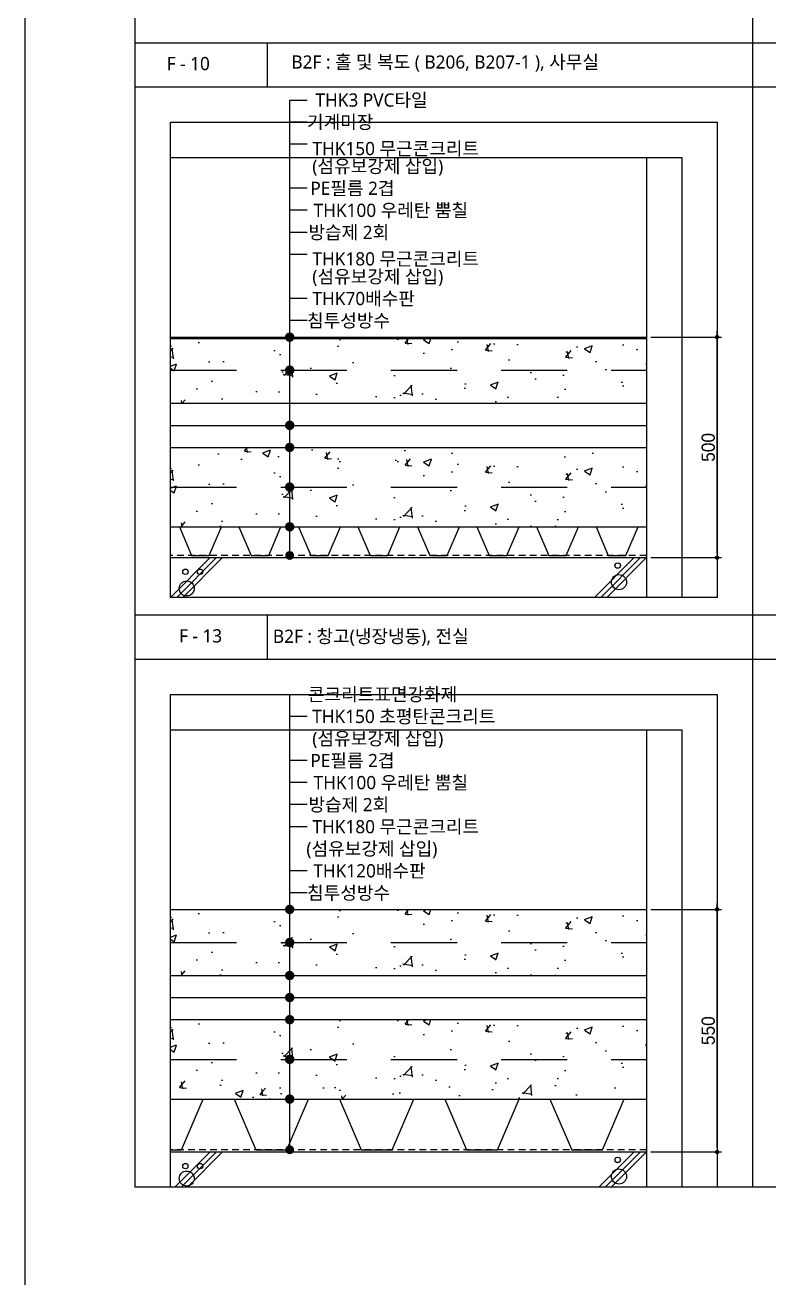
# Model space of a CAD drawing. Header units: millimetres. Extents: x 14892468 to 15300900, y -3565850 to -3401345.
# Drawn here: x 15110517 to 15112205, y -3412911 to -3410070 of the extents above; entities that cross this region are included whole.
import ezdxf
from ezdxf.enums import TextEntityAlignment as Align

# ---------------------------------------------------------------- set-up
doc = ezdxf.new("R2010")
doc.units = ezdxf.units.MM
doc.header["$LTSCALE"] = 100
doc.header["$MEASUREMENT"] = 0
doc.header["$PDSIZE"] = -10
doc.linetypes.add('HID', pattern=[2.5, 1.5, -1])
doc.layers.get('0').update_dxf_attribs({"linetype": 'CONTINUOUS'})
doc.layers.get('Defpoints').update_dxf_attribs({"color": 171, "linetype": 'CONTINUOUS'})
for name, color, linetype in [('8HAT', 8, 'CONTINUOUS'), ('CHART', 7, 'CONTINUOUS'), ('DIM', 7, 'CONTINUOUS'), ('FIN', 9, 'CONTINUOUS'), ('FIN(아스콘)', 3, 'CONTINUOUS'), ('HAT', 253, 'CONTINUOUS'), ('HAT-252', 252, 'CONTINUOUS'), ('INS', 9, 'BATTING'), ('LED', 7, 'CONTINUOUS'), ('TEXT(MIN)', 7, 'CONTINUOUS'), ('TEXT-기입', 6, 'CONTINUOUS'), ('wire-meshes', 1, 'CONTINUOUS'), ('배수판', 5, 'CONTINUOUS')]:
    doc.layers.add(name, color=color, linetype=linetype)
doc.styles.add('ARIAL', font='arial.ttf')
doc.styles.add('CGS', font='cgse', dxfattribs={"bigfont": 'cgs'})
doc.styles.add('나눔바른고딕', font='NanumBarunGothic.ttf')
doc.styles.add('돋움', font='')
doc.styles.get('돋움').set_extended_font_data('Dotum')
doc.linetypes.add('BATTING', pattern='A,0.0001,-0.1,[134,ltypeshp.shx,S=0.1,R=0,X=-0.1,Y=0],-0.2,[134,ltypeshp.shx,S=0.1,R=180,X=0.1,Y=0],-0.1', length=0.4001)
doc.dimstyles.new('CJA', dxfattribs={"dimscale": 50, "dimtxt": 3, "dimasz": 1.2, "dimexe": 2, "dimexo": 3, "dimgap": 1, "dimtad": 1, "dimdec": 0, "dimdsep": 46, "dimtxsty": 'ARIAL', "dimblk": 'CJDOT', "dimcen": 1, "dimclrd": 7, "dimclre": 7, "dimclrt": 3, "dimadec": 0, "dimazin": 0, "dimtfac": 1, "dimtdec": 0, "dimtix": 1, "dimtofl": 0, "dimtmove": 2, "dimatfit": 3, "dimldrblk": 'CJDOT', "dimfxl": 1, "dimtolj": 1, "dimlwd": -1, "dimlwe": -1, "dimarcsym": 0})
doc.dimstyles.new('NDIM 1200', dxfattribs={"dimscale": 500, "dimtxt": 3, "dimasz": 1, "dimexe": 2, "dimexo": 2, "dimgap": 1, "dimtad": 1, "dimdec": 0, "dimdsep": 46, "dimtxsty": 'CGS', "dimblk": 'DOT0', "dimcen": 1, "dimdle": 8, "dimclrd": 2, "dimclre": 2, "dimclrt": 2, "dimadec": 0, "dimazin": 0, "dimtfac": 1, "dimtdec": 0, "dimtix": 1, "dimtmove": 2, "dimatfit": 3, "dimldrblk": 'DOT0', "dimfxl": 1, "dimtolj": 1, "dimtzin": 0, "dimlwd": -1, "dimlwe": -1, "dimarcsym": 0})

# ---------------------------------------------------------------- blocks, each defined once
blk = doc.blocks.new('DOT0')
blk.add_line((-3, 0), (3, 0))
at = {"color": 6}
blk.add_circle((0, 0), 0.75, dxfattribs=at)
blk = doc.blocks.new('CJDOT')
blk.add_line((-1.33, 0), (1.33, 0))
at = {"const_width": 0.5}
blk.add_lwpolyline([(-0.25, 0, 1), (0.25, 0, 1)], format="xyb", close=True, dxfattribs=at)
blk = doc.blocks.new('*D57')
at = {"layer": 'Defpoints', "color": 0, "transparency": 16777216}
for p in [(15111926.9, -3410777.7), (15112086.9, -3410777.7), (15111926.9, -3411277.7)]:
    blk.add_point(p, dxfattribs=at)
at = {"layer": 'DIM', "color": 7, "transparency": 16777216}
for p, q in [((15111936.9, -3410777.7), (15112096.9, -3410777.7)), ((15112086.9, -3411267.7), (15112086.9, -3410787.7)), ((15111936.9, -3411277.7), (15112096.9, -3411277.7))]:
    blk.add_line(p, q, dxfattribs=at)
at = {"layer": 'DIM', "color": 7, "transparency": 16777216, "xscale": 10, "yscale": 10, "zscale": 10}
for p, rotation in [((15112086.9, -3410777.7), 90), ((15112086.9, -3411277.7), 270)]:
    blk.add_blockref('CJDOT', p, dxfattribs=dict(at, rotation=rotation))
at = {"layer": 'DIM', "color": 3, "transparency": 16777216, "insert": (15112066.9, -3411027.7), "char_height": 30, "attachment_point": 5, "rotation": 90, "style": '돋움'}
blk.add_mtext('\\A1;500', dxfattribs=at)
blk = doc.blocks.new('*D62')
at = {"layer": 'Defpoints', "color": 0, "transparency": 16777216}
for p in [(15111926.9, -3412075.2), (15112086.9, -3412075.2), (15111926.9, -3412625.2)]:
    blk.add_point(p, dxfattribs=at)
at = {"layer": 'DIM', "color": 7, "transparency": 16777216}
for p, q in [((15111936.9, -3412075.2), (15112096.9, -3412075.2)), ((15112086.9, -3412615.2), (15112086.9, -3412085.2)), ((15111936.9, -3412625.2), (15112096.9, -3412625.2))]:
    blk.add_line(p, q, dxfattribs=at)
at = {"layer": 'DIM', "color": 7, "transparency": 16777216, "xscale": 10, "yscale": 10, "zscale": 10}
for p, rotation in [((15112086.9, -3412075.2), 90), ((15112086.9, -3412625.2), 270)]:
    blk.add_blockref('CJDOT', p, dxfattribs=dict(at, rotation=rotation))
at = {"layer": 'DIM', "color": 3, "transparency": 16777216, "insert": (15112066.9, -3412350.2), "char_height": 30, "attachment_point": 5, "rotation": 90, "style": '돋움'}
blk.add_mtext('\\A1;550', dxfattribs=at)

msp = doc.modelspace()

# ---------------------------------------------------------------- hatches: boundary and pattern name
at = {"layer": 'HAT'}
h = msp.add_hatch(dxfattribs=at)
h.set_pattern_fill('AR-CONC', color=256)
h.set_pattern_definition([(50, (12731457.1, -2738844.67), (182.184669, -15.9390855), [19.05, -209.55]), (355, (12731457.1, -2738844.67), (-35.243421, 191.056845), [15.24, -167.640584]), (100.451445, (12731472.28, -2738846), (146.941247, 175.117752), [16.190009, -178.090245]), (46.1842, (12731457.1, -2738793.87), (271.07904, -42.042328), [28.575, -314.325]), (96.635558, (12731479.69, -2738797.38), (237.404134, 247.426125), [24.285023, -267.135608]), (351.184151, (12731457.1, -2738793.87), (237.404134, 247.426125), [22.859967, -251.459732]), (21, (12731482.5, -2738806.57), (151.614391, -102.265198), [19.05, -209.55]), (326, (12731482.5, -2738806.57), (61.802028, 184.187966), [15.24, -167.64]), (71.451445, (12731495.13, -2738815.1), (213.416419, 81.922769), [16.190009, -178.089938]), (37.5, (12731457.096, -2738844.67), (3.0886033, 84.5550389), [0, -165.608, 0, -170.18, 0, -168.275]), (7.5, (12731457.1, -2738844.67), (66.8196625, 100.1805748), [0, -97.028, 0, -161.798, 0, -64.135]), (327.5, (12731400.454, -2738844.67), (135.5905952, -5.728744), [0, -63.5, 0, -198.12, 0, -262.89]), (317.5, (12731375.05, -2738844.67), (148.1291814, 25.426491), [0, -82.55, 0, -131.572, 0, -186.69])])
h.paths.add_polyline_path([(15110846.9, -3410780.7), (15111926.9, -3410780.7), (15111926.9, -3410927.7), (15110846.9, -3410927.7)])
h = msp.add_hatch(dxfattribs=at)
h.set_pattern_fill('AR-CONC', color=256)
h.set_pattern_definition([(50, (12731457.1, -2739121.67), (182.184669, -15.9390855), [19.05, -209.55]), (355, (12731457.1, -2739121.67), (-35.243421, 191.056845), [15.24, -167.640584]), (100.451445, (12731472.28, -2739123), (146.941247, 175.117752), [16.190009, -178.090245]), (46.1842, (12731457.1, -2739070.87), (271.07904, -42.042328), [28.575, -314.325]), (96.635558, (12731479.69, -2739074.38), (237.404134, 247.426125), [24.285023, -267.135608]), (351.184151, (12731457.1, -2739070.87), (237.404134, 247.426125), [22.859967, -251.459732]), (21, (12731482.5, -2739083.57), (151.614391, -102.265198), [19.05, -209.55]), (326, (12731482.5, -2739083.57), (61.802028, 184.187966), [15.24, -167.64]), (71.451445, (12731495.13, -2739092.1), (213.416419, 81.922769), [16.190009, -178.089938]), (37.5, (12731457.096, -2739121.67), (3.0886033, 84.5550389), [0, -165.608, 0, -170.18, 0, -168.275]), (7.5, (12731457.1, -2739121.67), (66.8196625, 100.1805748), [0, -97.028, 0, -161.798, 0, -64.135]), (327.5, (12731400.454, -2739121.67), (135.5905952, -5.728744), [0, -63.5, 0, -198.12, 0, -262.89]), (317.5, (12731375.05, -2739121.67), (148.1291814, 25.426491), [0, -82.55, 0, -131.572, 0, -186.69])])
h.paths.add_polyline_path([(15110846.9, -3411027.7), (15111926.9, -3411027.7), (15111926.9, -3411207.7), (15110846.9, -3411207.7)])
h = msp.add_hatch(dxfattribs=at)
h.set_pattern_fill('AR-CONC', color=256)
h.set_pattern_definition([(50, (12731457.1, -2740139.17), (182.184669, -15.9390855), [19.05, -209.55]), (355, (12731457.1, -2740139.17), (-35.243421, 191.056845), [15.24, -167.640584]), (100.451445, (12731472.28, -2740140.5), (146.941247, 175.117752), [16.190009, -178.090245]), (46.1842, (12731457.1, -2740088.37), (271.07904, -42.042328), [28.575, -314.325]), (96.635558, (12731479.69, -2740091.88), (237.404134, 247.426125), [24.285023, -267.135608]), (351.184151, (12731457.1, -2740088.37), (237.404134, 247.426125), [22.859967, -251.459732]), (21, (12731482.5, -2740101.07), (151.614391, -102.265198), [19.05, -209.55]), (326, (12731482.5, -2740101.07), (61.802028, 184.187966), [15.24, -167.64]), (71.451445, (12731495.13, -2740109.6), (213.416419, 81.922769), [16.190009, -178.089938]), (37.5, (12731457.096, -2740139.17), (3.0886033, 84.5550389), [0, -165.608, 0, -170.18, 0, -168.275]), (7.5, (12731457.1, -2740139.17), (66.8196625, 100.1805748), [0, -97.028, 0, -161.798, 0, -64.135]), (327.5, (12731400.454, -2740139.17), (135.5905952, -5.728744), [0, -63.5, 0, -198.12, 0, -262.89]), (317.5, (12731375.05, -2740139.17), (148.1291814, 25.426491), [0, -82.55, 0, -131.572, 0, -186.69])])
h.paths.add_polyline_path([(15110846.9, -3412075.2), (15111926.9, -3412075.2), (15111926.9, -3412225.2), (15110846.9, -3412225.2)])
h = msp.add_hatch(dxfattribs=at)
h.set_pattern_fill('AR-CONC', color=256)
h.set_pattern_definition([(50, (12731457.1, -2740389.17), (182.184669, -15.9390855), [19.05, -209.55]), (355, (12731457.1, -2740389.17), (-35.243421, 191.056845), [15.24, -167.640584]), (100.451445, (12731472.28, -2740390.5), (146.941247, 175.117752), [16.190009, -178.090245]), (46.1842, (12731457.1, -2740338.37), (271.07904, -42.042328), [28.575, -314.325]), (96.635558, (12731479.69, -2740341.88), (237.404134, 247.426125), [24.285023, -267.135608]), (351.184151, (12731457.1, -2740338.37), (237.404134, 247.426125), [22.859967, -251.459732]), (21, (12731482.5, -2740351.07), (151.614391, -102.265198), [19.05, -209.55]), (326, (12731482.5, -2740351.07), (61.802028, 184.187966), [15.24, -167.64]), (71.451445, (12731495.13, -2740359.6), (213.416419, 81.922769), [16.190009, -178.089938]), (37.5, (12731457.096, -2740389.17), (3.0886033, 84.5550389), [0, -165.608, 0, -170.18, 0, -168.275]), (7.5, (12731457.1, -2740389.17), (66.8196625, 100.1805748), [0, -97.028, 0, -161.798, 0, -64.135]), (327.5, (12731400.454, -2740389.17), (135.5905952, -5.728744), [0, -63.5, 0, -198.12, 0, -262.89]), (317.5, (12731375.05, -2740389.17), (148.1291814, 25.426491), [0, -82.55, 0, -131.572, 0, -186.69])])
h.paths.add_polyline_path([(15110846.9, -3412325.2), (15111926.9, -3412325.2), (15111926.9, -3412505.2), (15110846.9, -3412505.2)])
at = {"layer": 'LED'}
h = msp.add_hatch(color=256, dxfattribs=at)
h.dxf.hatch_style = 1
edge = h.paths.add_edge_path()
edge.add_arc((15111117.3, -3410777.7), 10.8, 180, 540, ccw=False)
h = msp.add_hatch(color=256, dxfattribs=at)
h.dxf.hatch_style = 1
edge = h.paths.add_edge_path()
edge.add_arc((15111117.3, -3410852.7), 10.8, 180, 540, ccw=False)
h = msp.add_hatch(color=256, dxfattribs=at)
h.dxf.hatch_style = 1
edge = h.paths.add_edge_path()
edge.add_arc((15111117.3, -3410977.7), 10.8, 180, 540, ccw=False)
h = msp.add_hatch(color=256, dxfattribs=at)
h.dxf.hatch_style = 1
edge = h.paths.add_edge_path()
edge.add_arc((15111117.3, -3411027.7), 10.8, 180, 540, ccw=False)
h = msp.add_hatch(color=256, dxfattribs=at)
h.dxf.hatch_style = 1
edge = h.paths.add_edge_path()
edge.add_arc((15111117.3, -3411117.7), 10.8, 180, 540, ccw=False)
h = msp.add_hatch(color=256, dxfattribs=at)
h.dxf.hatch_style = 1
edge = h.paths.add_edge_path()
edge.add_arc((15111117.3, -3411207.7), 10.8, 180, 540, ccw=False)
h = msp.add_hatch(color=256, dxfattribs=at)
h.dxf.hatch_style = 1
edge = h.paths.add_edge_path()
edge.add_arc((15111117.3, -3412075.2), 10.8, 180, 540, ccw=False)
h = msp.add_hatch(color=256, dxfattribs=at)
h.dxf.hatch_style = 1
edge = h.paths.add_edge_path()
edge.add_arc((15111117.3, -3412150.2), 10.8, 180, 540, ccw=False)
h = msp.add_hatch(color=256, dxfattribs=at)
h.dxf.hatch_style = 1
edge = h.paths.add_edge_path()
edge.add_arc((15111117.3, -3412225.2), 10.8, 180, 540, ccw=False)
h = msp.add_hatch(color=256, dxfattribs=at)
h.dxf.hatch_style = 1
edge = h.paths.add_edge_path()
edge.add_arc((15111117.3, -3412275.2), 10.8, 180, 540, ccw=False)
h = msp.add_hatch(color=256, dxfattribs=at)
h.dxf.hatch_style = 1
edge = h.paths.add_edge_path()
edge.add_arc((15111117.3, -3412325.2), 10.8, 180, 540, ccw=False)
h = msp.add_hatch(color=256, dxfattribs=at)
h.dxf.hatch_style = 1
edge = h.paths.add_edge_path()
edge.add_arc((15111117.3, -3412415.2), 10.8, 180, 540, ccw=False)
h = msp.add_hatch(color=256, dxfattribs=at)
h.dxf.hatch_style = 1
edge = h.paths.add_edge_path()
edge.add_arc((15111117.3, -3412505.2), 10.8, 180, 540, ccw=False)

# ---------------------------------------------------------------- linework, layer by layer
at = {"color": 2, "ltscale": 0.1}
for points in [[(15110846.9, -3411277.7), (15111926.9, -3411277.7)], [(15110846.9, -3412625.2), (15111926.9, -3412625.2)]]:
    msp.add_lwpolyline(points, dxfattribs=at)
at = {"layer": '8HAT'}
for p, q in [((15110846.9, -3411367.7), (15110936.9, -3411277.7)), ((15110861.1, -3411367.7), (15110951.1, -3411277.7)), ((15110875.2, -3411367.7), (15110965.2, -3411277.7)), ((15111808.6, -3411367.7), (15111898.6, -3411277.7)), ((15111822.8, -3411367.7), (15111912.8, -3411277.7)), ((15111836.9, -3411367.7), (15111926.9, -3411277.7)), ((15110856.9, -3412705.2), (15110936.9, -3412625.2)), ((15110871.1, -3412705.2), (15110951.1, -3412625.2)), ((15110885.2, -3412705.2), (15110965.2, -3412625.2)), ((15111818.6, -3412705.2), (15111898.6, -3412625.2)), ((15111832.8, -3412705.2), (15111912.8, -3412625.2)), ((15111846.9, -3412705.2), (15111926.9, -3412625.2))]:
    msp.add_line(p, q, dxfattribs=at)
for centre, radius in [((15110880.7, -3411309.7), 6.15), ((15110914.1, -3411309.7), 6.15), ((15111861.4, -3411295.6), 6.15), ((15110883.7, -3411347.5, 0), 17.1), ((15111864.3, -3411333.3, 0), 17.1), ((15111861.4, -3412643.1), 6.15), ((15110883.7, -3412685.5, 0), 17.1), ((15110880.7, -3412657.2), 6.15), ((15110914.1, -3412657.2), 6.15), ((15111864.3, -3412680.8, 0), 17.1)]:
    msp.add_circle(centre, radius, dxfattribs=at)
at = {"layer": 'CHART', "ltscale": 5}
for p, q in [((15112166.9, -3407515.2), (15112166.9, -3412705.2)), ((15110766.9, -3410110.2), (15117766.9, -3410110.2)), ((15111066.9, -3410210.2), (15111066.9, -3410110.2)), ((15110766.9, -3410210.2), (15117766.9, -3410210.2)), ((15110766.9, -3411407.7), (15117766.9, -3411407.7)), ((15111066.9, -3411507.7), (15111066.9, -3411407.7)), ((15110766.9, -3411507.7), (15117766.9, -3411507.7))]:
    msp.add_line(p, q, dxfattribs=at)
msp.add_lwpolyline([(15117766.9, -3412705.2), (15110766.9, -3412705.2), (15110766.9, -3407515.2), (15117766.9, -3407515.2)], close=True, dxfattribs=at)
at = {"layer": 'Defpoints', "ltscale": 0.1}
msp.add_line((15110516.9, -3565849.6), (15110516.9, -3401345.2), dxfattribs=at)
at = {"layer": 'Defpoints'}
for points in [[(15110846.9, -3410290.2), (15112086.9, -3410290.2), (15112086.9, -3411367.7), (15110846.9, -3411367.7)], [(15110846.9, -3410370.2), (15112006.9, -3410370.2), (15112006.9, -3411367.7), (15110846.9, -3411367.7)], [(15110846.9, -3410370.2), (15111926.9, -3410370.2), (15111926.9, -3411367.7), (15110846.9, -3411367.7)], [(15110846.9, -3411587.7), (15112086.9, -3411587.7), (15112086.9, -3412705.2), (15110846.9, -3412705.2)], [(15110846.9, -3411667.7), (15112006.9, -3411667.7), (15112006.9, -3412705.2), (15110846.9, -3412705.2)], [(15110846.9, -3411667.7), (15111926.9, -3411667.7), (15111926.9, -3412705.2), (15110846.9, -3412705.2)]]:
    msp.add_lwpolyline(points, close=True, dxfattribs=at)
at = {"layer": 'FIN', "ltscale": 0.1}
msp.add_lwpolyline([(15110846.9, -3410777.7), (15111926.9, -3410777.7)], dxfattribs=at)
at = {"layer": 'FIN(아스콘)', "ltscale": 0.1}
for points in [[(15110846.9, -3410780.7), (15111926.9, -3410780.7)], [(15110846.9, -3410927.7), (15111926.9, -3410927.7)], [(15110846.9, -3411027.7), (15111926.9, -3411027.7)], [(15110846.9, -3411207.7), (15111926.9, -3411207.7)], [(15110846.9, -3412075.2), (15111926.9, -3412075.2)], [(15110846.9, -3412225.2), (15111926.9, -3412225.2)], [(15110846.9, -3412325.2), (15111926.9, -3412325.2)], [(15110846.9, -3412505.2), (15111926.9, -3412505.2)]]:
    msp.add_lwpolyline(points, dxfattribs=at)
at = {"layer": 'HAT-252', "linetype": 'HID', "ltscale": 0.1}
for points in [[(15111926.9, -3411272.7), (15110846.9, -3411272.7)], [(15111926.9, -3412620.2), (15110846.9, -3412620.2)]]:
    msp.add_lwpolyline(points, dxfattribs=at)
at = {"layer": 'INS', "ltscale": 1.2}
for points in [[(15110846.9, -3410977.7), (15111926.9, -3410977.7)], [(15110846.9, -3412275.2), (15111926.9, -3412275.2)]]:
    msp.add_lwpolyline(points, dxfattribs=at)
at = {"layer": 'TEXT(MIN)', "ltscale": 10000}
for p, q in [((15111157.3, -3410290.2), (15111117.3, -3410290.2)), ((15111157.3, -3410340.2), (15111117.3, -3410340.2)), ((15111157.3, -3410440.2), (15111117.3, -3410440.2)), ((15111157.3, -3410490.2), (15111117.3, -3410490.2)), ((15111157.3, -3410540.2), (15111117.3, -3410540.2)), ((15111157.3, -3410590.2), (15111117.3, -3410590.2)), ((15111157.3, -3410690.2), (15111117.3, -3410690.2)), ((15111157.3, -3410740.2), (15111117.3, -3410740.2)), ((15111157.3, -3411637.7), (15111117.3, -3411637.7)), ((15111157.3, -3411737.7), (15111117.3, -3411737.7)), ((15111157.3, -3411787.7), (15111117.3, -3411787.7)), ((15111157.3, -3411837.7), (15111117.3, -3411837.7)), ((15111157.3, -3411887.7), (15111117.3, -3411887.7)), ((15111157.3, -3411987.7), (15111117.3, -3411987.7)), ((15111157.3, -3412037.7), (15111117.3, -3412037.7))]:
    msp.add_line(p, q, dxfattribs=at)
at = {"layer": 'wire-meshes', "linetype": 'HID'}
for points in [[(15110846.9, -3410852.7), (15111926.9, -3410852.7)], [(15110846.9, -3411117.7), (15111926.9, -3411117.7)], [(15110846.9, -3412150.2), (15111926.9, -3412150.2)], [(15110846.9, -3412415.2), (15111926.9, -3412415.2)]]:
    msp.add_lwpolyline(points, dxfattribs=at)
at = {"layer": '배수판'}
for points in [[(15110846.9, -3411207.7), (15110867.2, -3411207.7), (15110894.9, -3411272.7), (15110934.7, -3411272.7), (15110962.5, -3411207.7), (15111002.2, -3411207.7), (15111030, -3411272.7), (15111069.7, -3411272.7), (15111097.5, -3411207.7), (15111137.2, -3411207.7), (15111165, -3411272.7), (15111204.7, -3411272.7), (15111232.5, -3411207.7), (15111272.2, -3411207.7), (15111300, -3411272.7), (15111339.7, -3411272.7), (15111367.5, -3411207.7), (15111407.2, -3411207.7), (15111435, -3411272.7), (15111474.7, -3411272.7), (15111502.5, -3411207.7), (15111542.2, -3411207.7), (15111570, -3411272.7), (15111609.7, -3411272.7), (15111637.5, -3411207.7), (15111677.2, -3411207.7), (15111705, -3411272.7), (15111744.7, -3411272.7), (15111772.5, -3411207.7), (15111812.3, -3411207.7), (15111840, -3411272.7), (15111879.8, -3411272.7), (15111907.5, -3411207.7), (15111926.9, -3411207.7)], [(15110846.9, -3412620.2), (15110871.8, -3412620.2), (15110920.9, -3412505.2), (15110991.2, -3412505.2), (15111040.3, -3412620.2), (15111110.6, -3412620.2), (15111159.8, -3412505.2), (15111230.1, -3412505.2), (15111279.2, -3412620.2), (15111349.5, -3412620.2), (15111398.7, -3412505.2), (15111468.9, -3412505.2), (15111518.1, -3412620.2), (15111588.4, -3412620.2), (15111637.5, -3412505.2), (15111707.8, -3412505.2), (15111757, -3412620.2), (15111827.2, -3412620.2), (15111876.4, -3412505.2), (15111926.9, -3412505.2)]]:
    msp.add_lwpolyline(points, dxfattribs=at)

# ---------------------------------------------------------------- texts
at = {"layer": 'TEXT(MIN)', "style": '나눔바른고딕'}
for s, p in [('THK3 PVC타일', (15111430.2, -3410240.2)), ('기계미장', (15111307.1, -3410290.2)), ('THK150 무근콘크리트', (15111546.9, -3410350.2)), ('(섬유보강제 삽입)', (15111465.7, -3410390.2)), ('PE필름 2겹', (15111355, -3410440.2)), ('THK100 우레탄 뿜칠', (15111522, -3410490.2)), ('방습제 2회', (15111343, -3410540.2)), ('THK180 무근콘크리트', (15111546.9, -3410600.2)), ('(섬유보강제 삽입)', (15111465.7, -3410640.2)), ('THK70배수판', (15111401.5, -3410690.2)), ('침투성방수', (15111344.9, -3410740.2)), ('콘크리트표면강화제', (15111497.4, -3411587.7)), ('THK150 초평탄콘크리트', (15111584, -3411637.7)), ('(섬유보강제 삽입)', (15111465.7, -3411687.7)), ('PE필름 2겹', (15111355, -3411737.7)), ('THK100 우레탄 뿜칠', (15111522, -3411787.7)), ('방습제 2회', (15111343, -3411837.7)), ('THK180 무근콘크리트', (15111546.9, -3411887.7)), ('(섬유보강제 삽입)', (15111452.3, -3411937.7)), ('THK120배수판', (15111425.8, -3411987.7)), ('침투성방수', (15111344.9, -3412037.7))]:
    msp.add_text(s, height=30, dxfattribs=at).set_placement(p, align=Align.MIDDLE_RIGHT)
at = {"layer": 'TEXT-기입', "style": '나눔바른고딕'}
for s, p in [('F - 10', (15110838.3, -3410172.5)), ('B2F : 홀 및 복도 ( B206, B207-1 ), 사무실', (15111121.2, -3410168.9)), ('F - 13', (15110866.1, -3411470)), ('B2F : 창고(냉장냉동), 전실', (15111079.3, -3411471))]:
    msp.add_text(s, height=30, dxfattribs=at).set_placement(p)

# ---------------------------------------------------------------- dimensions: what is measured, and where the dimension line sits
at = {"layer": 'DIM'}
for base, p1, p2, picture, middle in [((15112086.9, -3410777.7), (15111926.9, -3411277.7), (15111926.9, -3410777.7), '*D57', (15112066.9, -3411027.7)), ((15112086.9, -3412075.2), (15111926.9, -3412625.2), (15111926.9, -3412075.2), '*D62', (15112066.9, -3412350.2))]:
    dim = msp.add_linear_dim(base=base, p1=p1, p2=p2, angle=90, dimstyle='CJA', override={"dimscale": 10, "dimasz": 1, "dimexe": 1, "dimexo": 1, "dimgap": 0.5, "dimtxsty": '돋움', "dimtofl": 1}, dxfattribs=at)
    dim.commit()
    dim.dimension.update_dxf_attribs({"geometry": picture, "text_midpoint": middle})

# ---------------------------------------------------------------- leaders
at = {"layer": 'LED', "ltscale": 10000}
for points in [[(15111117.3, -3411272.7), (15111117.3, -3410240.2), (15111157.3, -3410240.2)], [(15111117.3, -3412620.2), (15111117.3, -3411587.7), (15111157.3, -3411587.7)]]:
    msp.add_leader(points, dimstyle='NDIM 1200', override={"dimscale": 20, "dimtad": 0, "dimclrd": 256, "dimldrblk": 'Dot'}, dxfattribs=at)

doc.saveas('drawing.dxf')
